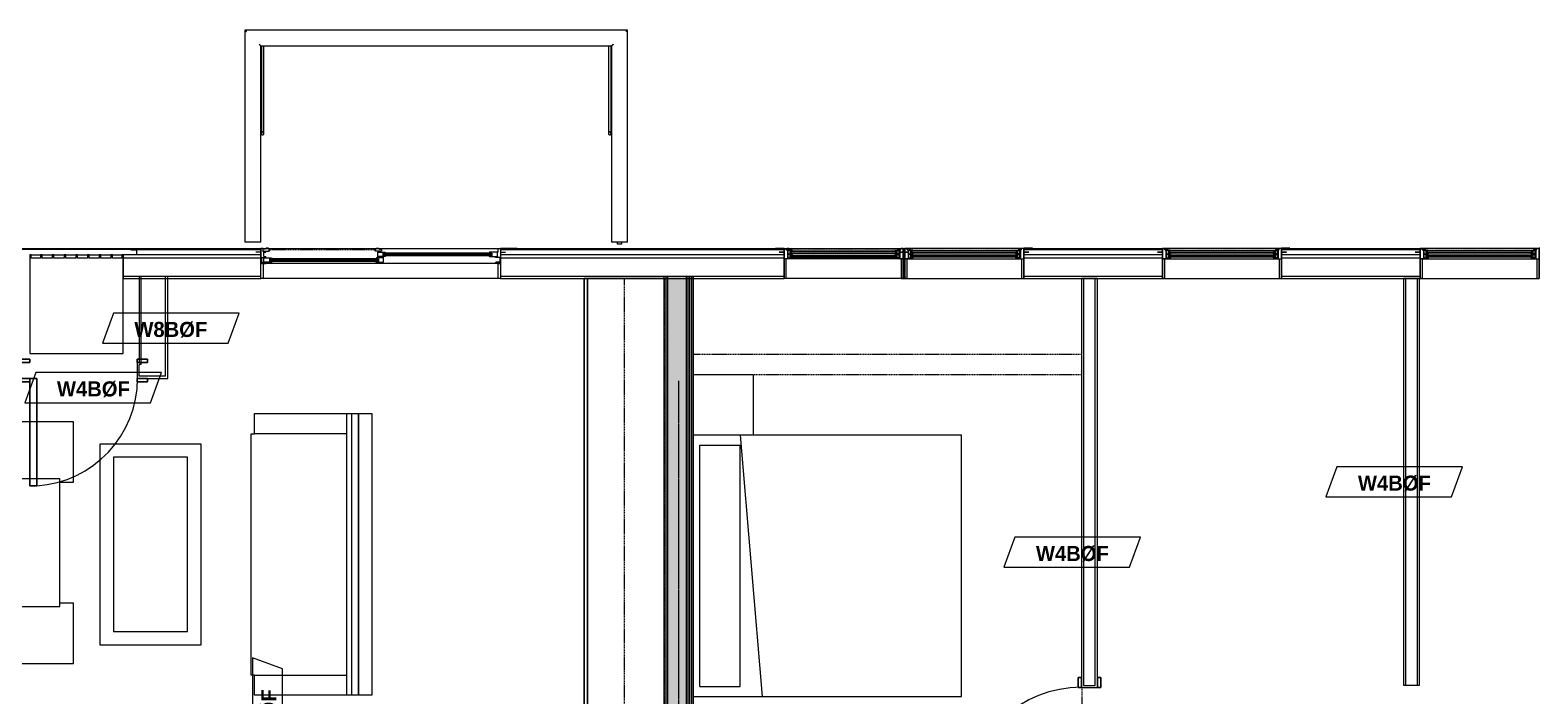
# Model space of a CAD drawing. Header units: inches. Extents: x -4010 to -1872, y 9846 to 12241.
# Drawn here: x -2706.5 to -2258.8, y 10718.1 to 10916.6 of the extents above; entities that cross this region are included whole.
import ezdxf

# ---------------------------------------------------------------- set-up
doc = ezdxf.new("R2010")
doc.units = ezdxf.units.IN
doc.header["$MEASUREMENT"] = 0
doc.linetypes.add('Dash', pattern=[0.25, 0.125, -0.125])
doc.linetypes.add('Dash 3_32_', pattern=[0.1875, 0.09375, -0.09375])
for name, color, linetype, lineweight in [('0-1', 7, 'Continuous', 5), ('0-2', 7, 'Continuous', 9), ('A-DETL-1', 90, 'Dash 3_32_', 18), ('A-DETL-GENF-1', 7, 'Continuous', 9), ('A-DETL-GENF-2', 92, 'Continuous', 18), ('A-DETL-GENF-HDLN-1', 7, 'Dash', 9), ('A-DETL-GENF-HDLN-2', 1, 'Continuous', 18), ('A-DOOR', 31, 'Continuous', 18), ('A-DOOR-1', 7, 'Continuous', 9), ('A-DOOR-3', 31, 'Continuous', 9), ('A-DOOR-4', 31, 'Continuous', 30), ('A-DOOR-FRAM-1', 7, 'Continuous', 9), ('A-DOOR-FRAM-3', 31, 'Continuous', 30), ('A-FLOR-HRAL-1', 7, 'Continuous', 9), ('A-GENM-1', 7, 'Continuous', 9), ('A-GLAZ', 151, 'Continuous', 18), ('A-GLAZ-1', 10, 'Continuous', 30), ('A-GLAZ-2', 7, 'Continuous', 9), ('A-WALL', 113, 'Continuous', 18), ('A-WALL-1', 7, 'Continuous', 9), ('A-WALL-2', 250, 'Continuous', 18), ('A-WALL-3', 113, 'Continuous', 9), ('A-WALL-IDEN', 211, 'Continuous', 9), ('I-FURN', 30, 'Continuous', 9), ('I-FURN-HDLN', 30, 'Dash', 9), ('I-WALL-1', 21, 'Continuous', 18), ('I-WALL-2', 241, 'Continuous', 5), ('I-WALL-3', 7, 'Continuous', 9), ('I-WALL-4', 2, 'Continuous', 9), ('Q-CASE', 31, 'Continuous', 9), ('Q-CASE-HDLN', 31, 'Dash', 9), ('S-BEAM-1', 7, 'Continuous', 9)]:
    doc.layers.add(name, color=color, linetype=linetype, lineweight=lineweight)
doc.styles.add('Century Gothic_B', font='GOTHICB.TTF', dxfattribs={"height": 4.5})

# ---------------------------------------------------------------- blocks, each defined once
blk = doc.blocks.new('Window-Double_Hung-Marvin-Essential - ESDH3066 - 3rd floor-3033826-UNITS PLANS - 3RD FLOOR')
at = {"layer": 'A-DETL-GENF-HDLN-1'}
blk.add_line((16.1, 4.47), (-16.5, 4.47), dxfattribs=at)
at = {"layer": 'A-DETL-GENF-HDLN-2'}
for p, q in [((-17.75, 4.53), (-17.16, 4.53)), ((-17.75, 4.53), (-17.75, 1.44)), ((-17.08, 4.12), (-17.16, 4.53)), ((-16.85, 4.5), (-16.85, 4.12)), ((-16.3, 4.5), (-16.85, 4.5)), ((-16.3, 4.26), (-16.3, 4.5)), ((16.3, 4.26), (16.3, 4.5)), ((16.3, 4.5), (16.85, 4.5)), ((16.85, 4.5), (16.85, 4.12)), ((17.08, 4.12), (17.16, 4.53)), ((17.75, 4.53), (17.16, 4.53)), ((17.75, 4.53), (17.75, 1.44)), ((-19.25, 3.48), (-19.25, 3.44)), ((-17.75, 3.48), (-19.25, 3.48)), ((-19.25, 3.44), (-17.9, 3.44)), ((-17.9, 3.44), (-17.9, 3.33)), ((-17.9, 3.33), (-17.75, 3.33)), ((-16.72, 1.44), (-17.75, 1.44)), ((-17.13, 1.41), (-17.13, -4.44)), ((-17.08, 4.12), (-16.19, 4.12)), ((-16.38, 4.02), (-16.72, 4.02)), ((-16.72, 4.02), (-16.72, 1.44)), ((-15.34, 3.94), (-16.56, 3.94)), ((-16.56, 3), (-16.56, 3.94)), ((-16.56, 3), (-15.34, 3)), ((-15.34, 2.72), (-16.56, 2.72)), ((-16.56, 1.78), (-16.56, 2.72)), ((-16.56, 1.78), (-15.34, 1.78)), ((-16.38, 4.12), (-16.38, 4.02)), ((-16.18, 4.26), (-16.3, 4.26)), ((-16.19, 4.22), (-16.1, 4.22)), ((-16.19, 4.12), (-16.19, 4.22)), ((-16.18, 4.47), (-16.1, 4.47)), ((-16.18, 4.47), (-16.18, 4.26)), ((-16.1, 4.22), (-16.1, 4.47)), ((-15.94, 3.12), (-15.94, 3.84)), ((-15.94, 3.84), (-15.28, 3.84)), ((-15.28, 3.12), (-15.94, 3.12)), ((-15.94, 1.9), (-15.94, 2.62)), ((-15.94, 2.62), (-15.28, 2.62)), ((-15.28, 1.9), (-15.94, 1.9)), ((-15.84, 3.13), (-15.84, 3.82)), ((-15.84, 1.91), (-15.84, 2.6)), ((-15.54, 3.26), (-15.54, 3.7)), ((-15.54, 2.04), (-15.54, 2.48)), ((-15.34, 3.94), (-15.28, 3.88)), ((-15.34, 3), (-15.28, 3.06)), ((-15.34, 2.72), (-15.28, 2.66)), ((-15.34, 1.78), (-15.28, 1.84)), ((-15.28, 3.84), (-15.28, 3.88)), ((-15.28, 3.06), (-15.28, 3.12)), ((-15.28, 2.62), (-15.28, 2.66)), ((-15.28, 1.84), (-15.28, 1.9)), ((15.34, 3.94), (15.28, 3.88)), ((15.28, 3.84), (15.28, 3.88)), ((15.94, 3.84), (15.28, 3.84)), ((15.28, 3.06), (15.28, 3.12)), ((15.28, 3.12), (15.94, 3.12)), ((15.34, 3), (15.28, 3.06)), ((15.34, 2.72), (15.28, 2.66)), ((15.28, 2.62), (15.28, 2.66)), ((15.94, 2.62), (15.28, 2.62)), ((15.28, 1.84), (15.28, 1.9)), ((15.28, 1.9), (15.94, 1.9)), ((15.34, 1.78), (15.28, 1.84)), ((15.34, 3.94), (16.56, 3.94)), ((16.56, 3), (15.34, 3)), ((15.34, 2.72), (16.56, 2.72)), ((16.56, 1.78), (15.34, 1.78)), ((15.54, 3.26), (15.54, 3.7)), ((15.54, 2.04), (15.54, 2.48)), ((15.84, 3.13), (15.84, 3.82)), ((15.84, 1.91), (15.84, 2.6)), ((15.94, 3.12), (15.94, 3.84)), ((15.94, 1.9), (15.94, 2.62)), ((16.18, 4.47), (16.1, 4.47)), ((16.1, 4.22), (16.1, 4.47)), ((16.19, 4.22), (16.1, 4.22)), ((16.18, 4.47), (16.18, 4.26)), ((16.18, 4.26), (16.3, 4.26)), ((16.19, 4.12), (16.19, 4.22)), ((17.08, 4.12), (16.19, 4.12)), ((16.38, 4.12), (16.38, 4.02)), ((16.38, 4.02), (16.72, 4.02)), ((16.56, 3), (16.56, 3.94)), ((16.56, 1.78), (16.56, 2.72)), ((16.72, 4.02), (16.72, 1.44)), ((16.72, 1.44), (17.75, 1.44)), ((17.12, -4.44), (17.12, 1.41)), ((17.75, 3.48), (19.25, 3.48)), ((17.9, 3.33), (17.75, 3.33)), ((17.9, 3.44), (17.9, 3.33)), ((19.25, 3.44), (17.9, 3.44)), ((19.25, 3.48), (19.25, 3.44)), ((-17.13, -4.44), (-17.75, -4.44)), ((17.12, -4.44), (17.75, -4.44))]:
    blk.add_line(p, q, dxfattribs=at)
at = {"layer": 'A-GLAZ'}
for p, q in [((15.84, 3.82), (-15.84, 3.82)), ((15.84, 3.7), (-15.84, 3.7)), ((15.84, 3.26), (-15.84, 3.26)), ((15.84, 3.13), (-15.84, 3.13)), ((15.84, 2.6), (-15.84, 2.6)), ((15.84, 2.48), (-15.84, 2.48)), ((15.84, 2.04), (-15.84, 2.04)), ((15.84, 1.91), (-15.84, 1.91))]:
    blk.add_line(p, q, dxfattribs=at)
at = {"layer": 'A-GLAZ-1'}
for p, q in [((-17.75, 4.53), (-17.75, 1.44)), ((17.75, 1.44), (17.75, 4.53)), ((-17.75, 1.41), (-17.75, -4.44)), ((17.75, -4.44), (17.75, 1.41))]:
    blk.add_line(p, q, dxfattribs=at)
at = {"layer": 'A-GLAZ-2'}
for p, q in [((17.75, 4.53), (-17.75, 4.53)), ((20.27, 4.69), (17.75, 4.69)), ((17.75, 4.69), (17.75, 4.53)), ((20.27, 4.44), (20.27, 4.69)), ((-17.75, 1.44), (17.75, 1.44)), ((17.75, 4.44), (20.27, 4.44)), ((-17.75, -4.44), (17.75, -4.44))]:
    blk.add_line(p, q, dxfattribs=at)
blk = doc.blocks.new('Perforated Panel at Magic-Pak - hvac panel - 3rd floor-2505075-UNITS PLANS - 3RD FLOOR')
at = {"layer": 'A-GLAZ-2'}
for p, q in [((19.01, 4.44), (-19.01, 4.44)), ((-19.01, 4.37), (19.01, 4.37))]:
    blk.add_line(p, q, dxfattribs=at)
blk = doc.blocks.new('V-Series_EWC4_SPVU_RFA_2015 - 2ND AND 3RD FLOOR-2226480-UNITS PLANS - 3RD FLOOR')
at = {"layer": 'A-GENM-1'}
for p, q in [((-3829.54, 11738.59), (-3858.97, 11738.59)), ((-3858.97, 11738.59), (-3858.97, 11738.15)), ((-3858.97, 11735.36), (-3858.97, 11738.15)), ((-3858.97, 11738.15), (-3857.97, 11738.15)), ((-3857.97, 11738.15), (-3857.97, 11735.36)), ((-3829.54, 11710.71), (-3829.54, 11738.59)), ((-3857.97, 11735.36), (-3858.97, 11735.36)), ((-3858.97, 11735.36), (-3858.97, 11734.86)), ((-3858.97, 11731.87), (-3858.97, 11734.86)), ((-3858.97, 11734.86), (-3857.97, 11734.86)), ((-3857.97, 11731.87), (-3858.97, 11731.87)), ((-3858.97, 11731.87), (-3858.97, 11731.37)), ((-3858.97, 11728.39), (-3858.97, 11731.37)), ((-3858.97, 11731.37), (-3857.97, 11731.37)), ((-3857.97, 11734.86), (-3857.97, 11731.87)), ((-3857.97, 11731.37), (-3857.97, 11728.39)), ((-3857.97, 11728.39), (-3858.97, 11728.39)), ((-3858.97, 11728.39), (-3858.97, 11727.89)), ((-3858.97, 11724.9), (-3858.97, 11727.89)), ((-3858.97, 11727.89), (-3857.97, 11727.89)), ((-3857.97, 11727.89), (-3857.97, 11724.9)), ((-3857.97, 11724.9), (-3858.97, 11724.9)), ((-3858.97, 11724.9), (-3858.97, 11724.4)), ((-3858.97, 11721.42), (-3858.97, 11724.4)), ((-3858.97, 11724.4), (-3857.97, 11724.4)), ((-3857.97, 11724.4), (-3857.97, 11721.42)), ((-3857.97, 11721.42), (-3858.97, 11721.42)), ((-3858.97, 11721.42), (-3858.97, 11720.92)), ((-3858.97, 11717.93), (-3858.97, 11720.92)), ((-3858.97, 11720.92), (-3857.97, 11720.92)), ((-3857.97, 11717.93), (-3858.97, 11717.93)), ((-3858.97, 11717.93), (-3858.97, 11717.43)), ((-3857.97, 11720.92), (-3857.97, 11717.93)), ((-3858.97, 11714.45), (-3858.97, 11717.43)), ((-3858.97, 11717.43), (-3857.97, 11717.43)), ((-3857.97, 11714.45), (-3858.97, 11714.45)), ((-3858.97, 11714.45), (-3858.97, 11713.95)), ((-3858.97, 11711.15), (-3858.97, 11713.95)), ((-3858.97, 11713.95), (-3857.97, 11713.95)), ((-3857.97, 11717.43), (-3857.97, 11714.45)), ((-3857.97, 11713.95), (-3857.97, 11711.15)), ((-3857.97, 11711.15), (-3858.97, 11711.15)), ((-3858.97, 11711.15), (-3858.97, 11710.71)), ((-3858.97, 11710.71), (-3829.54, 11710.71))]:
    blk.add_line(p, q, dxfattribs=at)
blk = doc.blocks.new('Railing - Baluster_01-2700443-UNITS PLANS - 3RD FLOOR')
at = {"layer": 'A-FLOR-HRAL-1'}
for p, q in [((-0.59, 1.18), (0.59, 1.18)), ((-0.59, 0.59), (-0.59, 1.18)), ((0.59, 1.18), (0.59, 0.59))]:
    blk.add_line(p, q, dxfattribs=at)
blk = doc.blocks.new('Railing - Railing-2572432-UNITS PLANS - 3RD FLOOR')
at = {"layer": 'A-FLOR-HRAL-1'}
for p, q in [((-2528.41, 10916.64), (-2642.46, 10916.64)), ((-2642.46, 10916.64), (-2642.46, 10853.39)), ((-2528.41, 10853.39), (-2528.41, 10916.64)), ((-2637.74, 10911.91), (-2533.14, 10911.91)), ((-2637.74, 10853.39), (-2637.74, 10911.91)), ((-2533.14, 10911.91), (-2533.14, 10853.39)), ((-2641.99, 10853.39), (-2642.46, 10853.39)), ((-2638.21, 10853.39), (-2641.99, 10853.39)), ((-2637.74, 10853.39), (-2638.21, 10853.39)), ((-2532.66, 10853.39), (-2533.14, 10853.39)), ((-2528.88, 10853.39), (-2532.66, 10853.39)), ((-2528.41, 10853.39), (-2528.88, 10853.39))]:
    blk.add_line(p, q, dxfattribs=at)
for points, knots in [([(-2642.46, 10916.64), (-2642.46, 10916.64), (-2642.45, 10916.63), (-2642.43, 10916.6), (-2642.4, 10916.58), (-2642.37, 10916.55), (-2642.34, 10916.52), (-2642.32, 10916.49), (-2642.28, 10916.46), (-2642.23, 10916.41), (-2642.2, 10916.38), (-2642.16, 10916.34), (-2642.09, 10916.27), (-2642.03, 10916.21), (-2641.99, 10916.17)], [0, 0, 0, 0, 0.166667, 0.25, 0.333333, 0.416667, 0.458333, 0.5, 0.583333, 0.666667, 0.708333, 0.75, 0.833333, 1, 1, 1, 1]), ([(-2528.41, 10916.64), (-2528.41, 10916.64), (-2528.42, 10916.63), (-2528.45, 10916.6), (-2528.47, 10916.58), (-2528.5, 10916.55), (-2528.53, 10916.52), (-2528.56, 10916.49), (-2528.6, 10916.46), (-2528.64, 10916.41), (-2528.67, 10916.38), (-2528.71, 10916.34), (-2528.78, 10916.27), (-2528.84, 10916.21), (-2528.88, 10916.17)], [0, 0, 0, 0, 0.166667, 0.25, 0.333333, 0.416667, 0.458333, 0.5, 0.583333, 0.666667, 0.708333, 0.75, 0.833333, 1, 1, 1, 1]), ([(-2638.21, 10912.39), (-2638.17, 10912.35), (-2638.11, 10912.28), (-2638.03, 10912.21), (-2637.98, 10912.16), (-2637.95, 10912.12), (-2637.91, 10912.09), (-2637.88, 10912.06), (-2637.85, 10912.03), (-2637.83, 10912.01), (-2637.8, 10911.98), (-2637.77, 10911.95), (-2637.74, 10911.92), (-2637.74, 10911.91), (-2637.74, 10911.91)], [0, 0, 0, 0, 0.166667, 0.25, 0.333333, 0.375, 0.416667, 0.5, 0.541667, 0.583333, 0.666667, 0.75, 0.833333, 1, 1, 1, 1]), ([(-2532.66, 10912.39), (-2532.7, 10912.35), (-2532.77, 10912.28), (-2532.84, 10912.21), (-2532.89, 10912.16), (-2532.93, 10912.12), (-2532.96, 10912.09), (-2532.99, 10912.06), (-2533.02, 10912.03), (-2533.04, 10912.01), (-2533.07, 10911.98), (-2533.1, 10911.95), (-2533.13, 10911.92), (-2533.14, 10911.92), (-2533.14, 10911.91)], [0, 0, 0, 0, 0.166667, 0.25, 0.333333, 0.375, 0.416667, 0.5, 0.541667, 0.583333, 0.666667, 0.75, 0.833333, 1, 1, 1, 1])]:
    blk.add_open_spline(points, degree=3, knots=knots, dxfattribs=at)
at = {"rotation": 180}
blk.add_blockref('Railing - Baluster_01-2700443-UNITS PLANS - 3RD FLOOR', (-2530.77, 10853.98), dxfattribs=at)
blk = doc.blocks.new('Walls 103 - Walls 1-2572478-UNITS PLANS - 3RD FLOOR')
at = {"layer": 'S-BEAM-1'}
for p, q in [((-2534.07, 10911.92), (-2534.07, 10885.82)), ((-2533.32, 10885.82), (-2533.32, 10911.92))]:
    blk.add_line(p, q, dxfattribs=at)
at = {"layer": 'S-BEAM-1', "flags": 128}
for points in [[(-2533.32, 10885.82), (-2533.33, 10885.92), (-2533.36, 10886.02), (-2533.41, 10886.1), (-2533.48, 10886.17), (-2533.56, 10886.22), (-2533.65, 10886.25), (-2533.74, 10886.25), (-2533.83, 10886.22), (-2533.91, 10886.17), (-2533.97, 10886.1), (-2534.03, 10886.02), (-2534.06, 10885.92), (-2534.07, 10885.82)], [(-2534.07, 10885.82), (-2534.06, 10885.71), (-2534.03, 10885.62), (-2533.97, 10885.53), (-2533.91, 10885.46), (-2533.83, 10885.41), (-2533.74, 10885.39), (-2533.65, 10885.39), (-2533.56, 10885.41), (-2533.48, 10885.46), (-2533.41, 10885.53), (-2533.36, 10885.62), (-2533.33, 10885.71), (-2533.32, 10885.82)]]:
    blk.add_lwpolyline(points, dxfattribs=at)
blk = doc.blocks.new('Walls 104 - Walls 1-2572497-UNITS PLANS - 3RD FLOOR')
at = {"layer": 'S-BEAM-1'}
for p, q in [((-2637.56, 10911.91), (-2637.56, 10885.82)), ((-2636.81, 10885.82), (-2636.81, 10911.91))]:
    blk.add_line(p, q, dxfattribs=at)
at = {"layer": 'S-BEAM-1', "flags": 128}
for points in [[(-2636.81, 10885.82), (-2636.82, 10885.92), (-2636.86, 10886.02), (-2636.91, 10886.1), (-2636.97, 10886.17), (-2637.05, 10886.22), (-2637.14, 10886.25), (-2637.23, 10886.25), (-2637.32, 10886.22), (-2637.4, 10886.17), (-2637.47, 10886.1), (-2637.52, 10886.02), (-2637.55, 10885.92), (-2637.56, 10885.82)], [(-2637.56, 10885.82), (-2637.55, 10885.71), (-2637.52, 10885.62), (-2637.47, 10885.53), (-2637.4, 10885.46), (-2637.32, 10885.41), (-2637.23, 10885.39), (-2637.14, 10885.39), (-2637.05, 10885.41), (-2636.97, 10885.46), (-2636.91, 10885.53), (-2636.86, 10885.62), (-2636.82, 10885.71), (-2636.81, 10885.82)]]:
    blk.add_lwpolyline(points, dxfattribs=at)
blk = doc.blocks.new('Window-Double_Hung-Marvin-Essential - ESDH3066 - 3rd floor-3033828-UNITS PLANS - 3RD FLOOR')
at = {"layer": 'A-DETL-GENF-HDLN-1'}
blk.add_line((16.1, -4.47), (-16.5, -4.47), dxfattribs=at)
at = {"layer": 'A-DETL-GENF-HDLN-2'}
for p, q in [((-17.13, 4.44), (-17.75, 4.44)), ((-17.13, -1.41), (-17.13, 4.44)), ((17.12, 4.44), (17.75, 4.44)), ((17.12, 4.44), (17.12, -1.41)), ((-19.25, -3.48), (-19.25, -3.44)), ((-19.25, -3.44), (-17.9, -3.44)), ((-17.75, -3.48), (-19.25, -3.48)), ((-17.9, -3.44), (-17.9, -3.33)), ((-17.9, -3.33), (-17.75, -3.33)), ((-16.72, -1.44), (-17.75, -1.44)), ((-17.75, -4.53), (-17.75, -1.44)), ((-17.08, -4.12), (-17.16, -4.53)), ((-17.08, -4.12), (-16.19, -4.12)), ((-16.85, -4.5), (-16.85, -4.12)), ((-16.72, -4.02), (-16.72, -1.44)), ((-16.38, -4.02), (-16.72, -4.02)), ((-16.56, -1.78), (-15.34, -1.78)), ((-16.56, -1.78), (-16.56, -2.72)), ((-15.34, -2.72), (-16.56, -2.72)), ((-16.56, -3), (-15.34, -3)), ((-16.56, -3), (-16.56, -3.94)), ((-15.34, -3.94), (-16.56, -3.94)), ((-16.38, -4.12), (-16.38, -4.02)), ((-16.18, -4.26), (-16.3, -4.26)), ((-16.3, -4.26), (-16.3, -4.5)), ((-16.19, -4.12), (-16.19, -4.22)), ((-16.19, -4.22), (-16.1, -4.22)), ((-16.18, -4.47), (-16.18, -4.26)), ((-16.18, -4.47), (-16.1, -4.47)), ((-16.1, -4.22), (-16.1, -4.47)), ((-15.28, -1.9), (-15.94, -1.9)), ((-15.94, -1.9), (-15.94, -2.62)), ((-15.94, -2.62), (-15.28, -2.62)), ((-15.28, -3.12), (-15.94, -3.12)), ((-15.94, -3.12), (-15.94, -3.84)), ((-15.94, -3.84), (-15.28, -3.84)), ((-15.84, -1.91), (-15.84, -2.6)), ((-15.84, -3.13), (-15.84, -3.82)), ((-15.54, -2.04), (-15.54, -2.48)), ((-15.54, -3.26), (-15.54, -3.7)), ((-15.34, -1.78), (-15.28, -1.84)), ((-15.34, -2.72), (-15.28, -2.66)), ((-15.34, -3), (-15.28, -3.06)), ((-15.34, -3.94), (-15.28, -3.88)), ((-15.28, -1.84), (-15.28, -1.9)), ((-15.28, -2.62), (-15.28, -2.66)), ((-15.28, -3.06), (-15.28, -3.12)), ((-15.28, -3.84), (-15.28, -3.88)), ((15.34, -1.78), (15.28, -1.84)), ((15.28, -1.84), (15.28, -1.9)), ((15.28, -1.9), (15.94, -1.9)), ((15.28, -2.62), (15.28, -2.66)), ((15.94, -2.62), (15.28, -2.62)), ((15.34, -2.72), (15.28, -2.66)), ((15.34, -3), (15.28, -3.06)), ((15.28, -3.06), (15.28, -3.12)), ((15.28, -3.12), (15.94, -3.12)), ((15.28, -3.84), (15.28, -3.88)), ((15.94, -3.84), (15.28, -3.84)), ((15.34, -3.94), (15.28, -3.88)), ((16.56, -1.78), (15.34, -1.78)), ((15.34, -2.72), (16.56, -2.72)), ((16.56, -3), (15.34, -3)), ((15.34, -3.94), (16.56, -3.94)), ((15.54, -2.04), (15.54, -2.48)), ((15.54, -3.26), (15.54, -3.7)), ((15.84, -1.91), (15.84, -2.6)), ((15.84, -3.13), (15.84, -3.82)), ((15.94, -1.9), (15.94, -2.62)), ((15.94, -3.12), (15.94, -3.84)), ((16.19, -4.22), (16.1, -4.22)), ((16.1, -4.22), (16.1, -4.47)), ((16.18, -4.47), (16.1, -4.47)), ((16.18, -4.47), (16.18, -4.26)), ((16.18, -4.26), (16.3, -4.26)), ((17.08, -4.12), (16.19, -4.12)), ((16.19, -4.12), (16.19, -4.22)), ((16.3, -4.26), (16.3, -4.5)), ((16.38, -4.12), (16.38, -4.02)), ((16.38, -4.02), (16.72, -4.02)), ((16.56, -1.78), (16.56, -2.72)), ((16.56, -3), (16.56, -3.94)), ((16.72, -4.02), (16.72, -1.44)), ((16.72, -1.44), (17.75, -1.44)), ((16.85, -4.5), (16.85, -4.12)), ((17.08, -4.12), (17.16, -4.53)), ((17.75, -4.53), (17.75, -1.44)), ((17.9, -3.33), (17.75, -3.33)), ((17.75, -3.48), (19.25, -3.48)), ((17.9, -3.44), (17.9, -3.33)), ((19.25, -3.44), (17.9, -3.44)), ((19.25, -3.48), (19.25, -3.44)), ((-17.75, -4.53), (-17.16, -4.53)), ((-16.3, -4.5), (-16.85, -4.5)), ((16.3, -4.5), (16.85, -4.5)), ((17.75, -4.53), (17.16, -4.53))]:
    blk.add_line(p, q, dxfattribs=at)
at = {"layer": 'A-GLAZ'}
for p, q in [((15.84, -1.91), (-15.84, -1.91)), ((15.84, -2.04), (-15.84, -2.04)), ((15.84, -2.48), (-15.84, -2.48)), ((15.84, -2.6), (-15.84, -2.6)), ((15.84, -3.13), (-15.84, -3.13)), ((15.84, -3.26), (-15.84, -3.26)), ((15.84, -3.7), (-15.84, -3.7)), ((15.84, -3.82), (-15.84, -3.82))]:
    blk.add_line(p, q, dxfattribs=at)
at = {"layer": 'A-GLAZ-1'}
for p, q in [((-17.75, -1.41), (-17.75, 4.44)), ((17.75, 4.44), (17.75, -1.41)), ((-17.75, -4.53), (-17.75, -1.44)), ((17.75, -1.44), (17.75, -4.53))]:
    blk.add_line(p, q, dxfattribs=at)
at = {"layer": 'A-GLAZ-2'}
for p, q in [((-17.75, 4.44), (17.75, 4.44)), ((-17.75, -1.44), (17.75, -1.44)), ((17.75, -4.44), (20.27, -4.44)), ((20.27, -4.44), (20.27, -4.69)), ((17.75, -4.53), (-17.75, -4.53)), ((17.75, -4.69), (17.75, -4.53)), ((20.27, -4.69), (17.75, -4.69))]:
    blk.add_line(p, q, dxfattribs=at)
blk = doc.blocks.new('Door-Sliding-Marvin-2_Panel_Patio_Door-Essential - ESSPD6068 - 3rd floor-3095062-UNITS PLANS - 3RD FLOOR')
at = {"layer": 'A-DETL-GENF-1'}
for p, q in [((-32.87, -2.97), (-32.87, -2.52)), ((-32.61, -2.97), (-32.61, -2.52))]:
    blk.add_line(p, q, dxfattribs=at)
at = {"layer": 'A-DETL-GENF-2'}
for p, q in [((-35.75, 4.44), (-35.06, 4.44)), ((-35.75, -0.03), (-35.75, 4.44)), ((-35.06, 4.44), (-35.06, -0.03)), ((35.06, 4.44), (35.75, 4.44)), ((35.06, -0.03), (35.06, 4.44)), ((35.75, 4.44), (35.75, -0.03)), ((-37.25, -3.44), (-37.25, -3.48)), ((-35.91, -3.44), (-37.25, -3.44)), ((-35.75, -3.48), (-37.25, -3.48)), ((-35.75, -3.33), (-35.91, -3.33)), ((-35.91, -3.44), (-35.91, -3.33)), ((-35.06, -0.03), (-35.75, -0.03)), ((-35.75, -0.06), (-34.25, -0.06)), ((-35.75, -4.53), (-35.75, -0.06)), ((-35.5, -0.5), (-34.39, -0.5)), ((-35.5, -1.88), (-35.5, -0.5)), ((-35.5, -1.88), (-34.25, -1.88)), ((-34.25, -3.56), (-35, -3.56)), ((-35, -3.56), (-35, -4.53)), ((-32.41, -2.19), (-34.81, -2.19)), ((-34.81, -2.19), (-34.81, -3.44)), ((-34.81, -3.44), (-32.46, -3.44)), ((-34.39, -0.5), (-34.25, -0.35)), ((-34.25, -0.06), (-34.25, -0.35)), ((-34.25, -1.88), (-34.25, -2.19)), ((-34.25, -3.44), (-34.25, -3.56)), ((-33.09, -2.38), (-32.34, -2.38)), ((-33.09, -3.13), (-33.09, -2.38)), ((-32.38, -3.13), (-33.09, -3.13)), ((-32.98, -2.52), (-32.98, -2.38)), ((-32.98, -2.97), (-32.98, -3.13)), ((-32.46, -3.44), (-32.38, -3.13)), ((-32.34, -2.25), (-32.41, -2.19)), ((-32.34, -2.38), (-32.34, -2.25)), ((35.75, -0.03), (35.06, -0.03)), ((-35, -4.53), (-35.75, -4.53))]:
    blk.add_line(p, q, dxfattribs=at)
at = {"layer": 'A-DETL-GENF-HDLN-1'}
blk.add_line((1.75, -4.19), (33.01, -4.19), dxfattribs=at)
at = {"layer": 'A-DETL-GENF-HDLN-2'}
for p, q in [((-32.87, -2.97), (-32.87, -2.52)), ((-32.61, -2.97), (-32.61, -2.52)), ((-1.41, -2.25), (-1.34, -2.19)), ((-1.41, -2.38), (-1.41, -2.25)), ((-0.66, -2.38), (-1.41, -2.38)), ((-1.29, -3.44), (-1.38, -3.13)), ((-1.38, -3.13), (-0.66, -3.13)), ((-1.34, -2.19), (0.87, -2.19)), ((0.87, -3.44), (-1.29, -3.44)), ((-1.14, -2.97), (-1.14, -2.52)), ((1.34, -0.5), (-0.88, -0.5)), ((-0.88, -0.5), (-0.88, -1.97)), ((-0.88, -1.75), (1.29, -1.75)), ((0.24, -2.07), (-0.88, -1.97)), ((-0.88, -2.97), (-0.88, -2.52)), ((-0.77, -2.52), (-0.77, -2.38)), ((-0.77, -2.97), (-0.77, -3.13)), ((-0.66, -3.13), (-0.66, -2.38)), ((-0.24, -1.83), (-0.43, -1.83)), ((-0.43, -1.83), (-0.43, -1.93)), ((-0.43, -1.93), (0.43, -2.01)), ((-0.24, -1.76), (-0.24, -1.83)), ((-0.24, -1.87), (-0.24, -1.95)), ((-0.24, -1.87), (0.87, -1.97)), ((-0.24, -4.3), (-0.24, -3.78)), ((-0.24, -3.78), (1.51, -3.78)), ((0.34, -4.3), (-0.24, -4.3)), ((0.24, -2.07), (0.24, -1.99)), ((0.24, -2.11), (0.43, -2.11)), ((0.24, -2.18), (0.24, -2.11)), ((0.6, -4.61), (0.34, -4.3)), ((0.43, -2.11), (0.43, -2.01)), ((0.66, -1.44), (0.66, -0.69)), ((0.66, -0.69), (1.41, -0.69)), ((1.37, -1.44), (0.66, -1.44)), ((0.77, -0.83), (0.77, -0.69)), ((0.77, -1.29), (0.77, -1.44)), ((0.87, -1.97), (0.87, -3.44)), ((0.88, -1.29), (0.88, -0.83)), ((1.14, -1.29), (1.14, -0.83)), ((1.29, -1.75), (1.37, -1.44)), ((1.41, -0.56), (1.34, -0.5)), ((1.35, -4.3), (1.51, -4.3)), ((1.35, -4.3), (1.35, -4.61)), ((1.41, -0.69), (1.41, -0.56)), ((1.51, -3.78), (1.51, -3.9)), ((1.51, -3.9), (1.75, -3.9)), ((1.51, -3.94), (1.51, -4.3)), ((1.71, -3.94), (1.51, -3.94)), ((1.64, -4.08), (1.64, -4.19)), ((1.64, -4.08), (1.71, -4.08)), ((1.75, -4.19), (1.64, -4.19)), ((1.71, -4.08), (1.71, -3.94)), ((1.75, -3.9), (1.75, -4.19)), ((32.41, -0.56), (32.47, -0.5)), ((32.41, -0.69), (32.41, -0.56)), ((33.16, -0.69), (32.41, -0.69)), ((32.52, -1.75), (32.44, -1.44)), ((32.44, -1.44), (33.16, -1.44)), ((32.47, -0.5), (34.84, -0.5)), ((34.84, -1.75), (32.52, -1.75)), ((32.68, -1.29), (32.68, -0.83)), ((32.93, -1.29), (32.93, -0.83)), ((33.25, -3.9), (33.01, -3.9)), ((33.01, -3.9), (33.01, -4.19)), ((33.01, -4.19), (33.12, -4.19)), ((33.04, -0.83), (33.04, -0.69)), ((33.04, -1.29), (33.04, -1.44)), ((33.05, -3.94), (33.25, -3.94)), ((33.05, -4.08), (33.05, -3.94)), ((33.12, -4.08), (33.05, -4.08)), ((33.12, -4.08), (33.12, -4.19)), ((33.16, -1.44), (33.16, -0.69)), ((33.25, -3.78), (33.25, -3.9)), ((35, -3.78), (33.25, -3.78)), ((33.25, -3.94), (33.25, -4.3)), ((33.41, -4.3), (33.25, -4.3)), ((33.41, -4.3), (33.41, -4.61)), ((34.16, -4.61), (34.42, -4.3)), ((35.75, -0.06), (34.25, -0.06)), ((34.25, -0.06), (34.25, -0.35)), ((34.39, -0.5), (34.25, -0.35)), ((35.5, -1.88), (34.25, -1.88)), ((34.25, -1.88), (34.25, -2.19)), ((34.81, -2.19), (34.25, -2.19)), ((34.81, -3.44), (34.25, -3.44)), ((34.25, -3.44), (34.25, -3.56)), ((34.25, -3.56), (35, -3.56)), ((35.5, -0.5), (34.39, -0.5)), ((34.42, -4.3), (35, -4.3)), ((34.81, -2.19), (34.81, -3.44)), ((34.84, -0.5), (34.84, -1.75)), ((35, -3.56), (35, -4.53)), ((35.5, -1.88), (35.5, -0.5)), ((35.75, -4.53), (35.75, -0.06)), ((35.75, -3.33), (35.9, -3.33)), ((35.75, -3.48), (37.25, -3.48)), ((35.9, -3.44), (35.9, -3.33)), ((35.9, -3.44), (37.25, -3.44)), ((37.25, -3.44), (37.25, -3.48)), ((1.35, -4.61), (0.6, -4.61)), ((33.41, -4.61), (34.16, -4.61)), ((35, -4.53), (35.75, -4.53))]:
    blk.add_line(p, q, dxfattribs=at)
at = {"layer": 'A-DOOR'}
for p, q in [((-32.98, -2.38), (-0.77, -2.38)), ((-32.98, -2.52), (-0.77, -2.52)), ((-32.98, -2.97), (-0.77, -2.97)), ((-32.98, -3.13), (-0.77, -3.13)), ((0.77, -0.69), (33.04, -0.69)), ((0.77, -0.83), (33.04, -0.83)), ((0.77, -1.29), (33.04, -1.29)), ((0.77, -1.44), (33.04, -1.44))]:
    blk.add_line(p, q, dxfattribs=at)
at = {"layer": 'A-DOOR-1'}
for p, q in [((-40.68, -4.44), (-35.75, -4.44)), ((-40.68, -4.69), (-40.68, -4.44)), ((-35.75, -4.69), (-40.68, -4.69)), ((-35.75, -4.53), (-35.75, -4.69))]:
    blk.add_line(p, q, dxfattribs=at)
at = {"layer": 'A-DOOR-FRAM-1'}
for p, q in [((-35.75, -0.06), (35.75, -0.06)), ((-35.75, -4.53), (-35.75, -0.06)), ((35.75, -0.06), (35.75, -4.53)), ((35.75, -4.53), (-35.75, -4.53))]:
    blk.add_line(p, q, dxfattribs=at)
blk = doc.blocks.new('CTR - 1st Phase - Shell_rvt-1-UNITS PLANS - 3RD FLOOR')
at = {"layer": 'A-WALL-1'}
for p, q in [((-2674.76, 10849.64), (-2678.72, 10849.64)), ((-2678.72, 10849.64), (-2678.72, 10842.51)), ((-2637.74, 10851.39), (-2676.51, 10851.39)), ((-2676.51, 10851.39), (-2676.51, 10851.14)), ((-2676.51, 10851.14), (-2674.76, 10851.14)), ((-2674.76, 10851.14), (-2674.76, 10849.64)), ((-2484.26, 10851.39), (-2561.31, 10851.39)), ((-2445.73, 10851.39), (-2446.23, 10851.39)), ((-2368.93, 10851.39), (-2407.71, 10851.39)), ((-2292.13, 10851.39), (-2330.91, 10851.39)), ((-2637.74, 10846.98), (-2637.74, 10847.01)), ((-2566.24, 10847.01), (-2566.24, 10846.98)), ((-2481.73, 10848.36), (-2481.73, 10848.39)), ((-2446.23, 10848.39), (-2446.23, 10848.36)), ((-2445.73, 10848.36), (-2445.73, 10848.39)), ((-2410.23, 10848.39), (-2410.23, 10848.36)), ((-2368.93, 10848.36), (-2368.93, 10848.39)), ((-2333.43, 10848.39), (-2333.43, 10848.36)), ((-2292.13, 10848.36), (-2292.13, 10848.39)), ((-2678.72, 10842.51), (-2637.74, 10842.51)), ((-2566.92, 10842.51), (-2637.05, 10842.51)), ((-2566.24, 10842.51), (-2481.73, 10842.51)), ((-2446.23, 10842.51), (-2445.73, 10842.51)), ((-2410.23, 10842.51), (-2368.93, 10842.51)), ((-2333.43, 10842.51), (-2292.13, 10842.51))]:
    blk.add_line(p, q, dxfattribs=at)
at = {"layer": 'A-WALL-2'}
for p, q in [((-2637.74, 10851.14), (-2674.76, 10851.14)), ((-2637.74, 10849.64), (-2674.76, 10849.64)), ((-2481.73, 10851.14), (-2566.24, 10851.14)), ((-2481.73, 10849.64), (-2566.24, 10849.64)), ((-2445.73, 10851.14), (-2446.23, 10851.14)), ((-2445.73, 10849.64), (-2446.23, 10849.64)), ((-2368.93, 10851.14), (-2410.23, 10851.14)), ((-2368.93, 10849.64), (-2410.23, 10849.64)), ((-2292.13, 10851.14), (-2333.43, 10851.14)), ((-2292.13, 10849.64), (-2333.43, 10849.64)), ((-2637.74, 10848.64), (-2678.72, 10848.64)), ((-2481.73, 10848.64), (-2566.24, 10848.64)), ((-2445.73, 10848.64), (-2446.23, 10848.64)), ((-2368.93, 10848.64), (-2410.23, 10848.64)), ((-2292.13, 10848.64), (-2333.43, 10848.64)), ((-2637.74, 10843.14), (-2678.72, 10843.14)), ((-2481.73, 10843.14), (-2566.24, 10843.14)), ((-2445.73, 10843.14), (-2446.23, 10843.14)), ((-2368.93, 10843.14), (-2410.23, 10843.14)), ((-2292.13, 10843.14), (-2333.43, 10843.14))]:
    blk.add_line(p, q, dxfattribs=at)
at = {"layer": '0-2'}
for name, p in [('Railing - Railing-2572432-UNITS PLANS - 3RD FLOOR', (0, 0)), ('Walls 104 - Walls 1-2572497-UNITS PLANS - 3RD FLOOR', (0, 0)), ('Walls 103 - Walls 1-2572478-UNITS PLANS - 3RD FLOOR', (0, 0)), ('Perforated Panel at Magic-Pak - hvac panel - 3rd floor-2505075-UNITS PLANS - 3RD FLOOR', (-2695.52, 10846.95)), ('Window-Double_Hung-Marvin-Essential - ESDH3066 - 3rd floor-3033826-UNITS PLANS - 3RD FLOOR', (-2427.98, 10846.95)), ('Window-Double_Hung-Marvin-Essential - ESDH3066 - 3rd floor-3033826-UNITS PLANS - 3RD FLOOR', (-2351.18, 10846.95)), ('Window-Double_Hung-Marvin-Essential - ESDH3066 - 3rd floor-3033826-UNITS PLANS - 3RD FLOOR', (-2274.38, 10846.95))]:
    blk.add_blockref(name, p, dxfattribs=at)
for name, p, rotation in [('V-Series_EWC4_SPVU_RFA_2015 - 2ND AND 3RD FLOOR-2226480-UNITS PLANS - 3RD FLOOR', (-14417.31, 6990.67), 269.9999999999999), ('Door-Sliding-Marvin-2_Panel_Patio_Door-Essential - ESSPD6068 - 3rd floor-3095062-UNITS PLANS - 3RD FLOOR', (-2601.99, 10846.95), 180), ('Window-Double_Hung-Marvin-Essential - ESDH3066 - 3rd floor-3033828-UNITS PLANS - 3RD FLOOR', (-2463.98, 10846.95), 180)]:
    blk.add_blockref(name, p, dxfattribs=dict(at, rotation=rotation))
blk = doc.blocks.new('CTR - 1st Phase - Common Walls_rvt-1-UNITS PLANS - 3RD FLOOR')
at = {"layer": 'I-WALL-1'}
blk.add_hatch(color=256, dxfattribs=at).paths.add_polyline_path([(-2508.69, 10458.16), (-2508.69, 10843.14), (-2509.31, 10843.14), (-2509.31, 10458.16)], flags=0)
at = {"layer": 'I-WALL-2'}
for points in [[(-2517.56, 10458.16), (-2516.94, 10458.16), (-2516.94, 10843.14), (-2517.56, 10843.14), (-2517.56, 10463.58)], [(-2516.94, 10457.54), (-2516.44, 10457.54), (-2516.44, 10843.14), (-2516.94, 10843.14), (-2516.94, 10458.16)], [(-2516.44, 10457.54), (-2510.94, 10457.54), (-2510.94, 10843.14), (-2516.44, 10843.14), (-2516.44, 10458.16)], [(-2510.94, 10457.54), (-2510.44, 10457.54), (-2510.44, 10843.14), (-2510.94, 10843.14), (-2510.94, 10458.16)], [(-2509.94, 10457.54), (-2509.94, 10843.14), (-2510.44, 10843.14), (-2510.44, 10457.54)], [(-2509.31, 10457.54), (-2509.31, 10843.14), (-2509.94, 10843.14), (-2509.94, 10457.54)]]:
    blk.add_hatch(color=256, dxfattribs=at).paths.add_polyline_path(points, flags=0)
at = {"layer": 'A-WALL-2'}
for p, q in [((-2516.94, 10843.14), (-2516.94, 10458.16)), ((-2516.44, 10843.14), (-2516.44, 10458.16)), ((-2510.94, 10843.14), (-2510.94, 10458.16)), ((-2510.44, 10843.14), (-2510.44, 10458.16)), ((-2509.94, 10843.14), (-2509.94, 10458.16)), ((-2509.31, 10843.14), (-2509.31, 10458.16))]:
    blk.add_line(p, q, dxfattribs=at)
at = {"layer": 'I-WALL-3'}
for p, q in [((-2508.69, 10843.14), (-2517.56, 10843.14)), ((-2517.56, 10843.14), (-2517.56, 10494.28)), ((-2508.69, 10580.13), (-2508.69, 10843.14))]:
    blk.add_line(p, q, dxfattribs=at)
blk = doc.blocks.new('Entertainment_Center_14771 - Entertainment_Center_14771-3403083-UNITS PLANS - 3RD FLOOR')
at = {"layer": 'I-FURN'}
for p, q in [((-18, 10), (-36, 10)), ((-36, 10), (-36, -6)), ((-34.85, 10.03), (-35.34, 10.03)), ((-35.34, 10.03), (-35.34, 10)), ((-34.85, 10), (-34.85, 10.03)), ((-18.66, 10.03), (-19.66, 10.03)), ((-19.66, 10.03), (-19.66, 10)), ((-18.66, 10), (-18.66, 10.03)), ((-18, 6), (-18, 10)), ((36, 10), (18, 10)), ((18, 10), (18, 6)), ((18.66, 10.03), (18.66, 10)), ((19.66, 10.03), (18.66, 10.03)), ((19.66, 10), (19.66, 10.03)), ((35.34, 10.03), (34.85, 10.03)), ((34.85, 10.03), (34.85, 10)), ((35.34, 10), (35.34, 10.03)), ((36, -6), (36, 10)), ((19, 6), (-19, 6)), ((-19, 6), (-19, -6)), ((19, -6), (19, 6)), ((-36, -6), (-19, -6)), ((-36, -6.12), (-36, -6)), ((-36, -6), (-19, -6)), ((-19, -6.12), (-36, -6.12)), ((-19, -6), (19, -6)), ((-19, -6.12), (-19, -6)), ((-19, -6), (19, -6)), ((19, -6.12), (-19, -6.12)), ((19, -6), (36, -6)), ((19, -6), (19, -6.12)), ((19, -6), (36, -6)), ((36, -6.12), (19, -6.12)), ((36, -6.12), (36, -6))]:
    blk.add_line(p, q, dxfattribs=at)
blk = doc.blocks.new('Couch-Both_Arms-Generic - 1-1372852-UNITS PLANS - 3RD FLOOR')
at = {"layer": 'I-FURN'}
for p, q in [((-36, 18.5), (36, 18.5)), ((-36, 17.5), (-36, 18.5)), ((36, 18.5), (36, 17.5)), ((-42, 17.5), (-36, 17.5)), ((-42, -10), (-42, 17.5)), ((-36, 17.5), (-36, -10)), ((36, 17.5), (42, 17.5)), ((36, -10), (36, 17.5)), ((42, 17.5), (42, -10)), ((-42, -10), (42, -10)), ((-42, -13.5), (-42, -10)), ((-42, -11.5), (42, -11.5)), ((42, -10), (42, -13.5)), ((-42, -13.5), (42, -13.5)), ((-42, -17.5), (-42, -13.5)), ((42, -13.5), (-42, -13.5)), ((42, -17.5), (-42, -17.5)), ((42, -13.5), (42, -17.5))]:
    blk.add_line(p, q, dxfattribs=at)
blk = doc.blocks.new('Table-Coffee - one-1372853-UNITS PLANS - 3RD FLOOR')
at = {"layer": 'I-FURN'}
for p, q in [((-29.28, 11.25), (30.72, 11.25)), ((-29.28, -18.75), (-29.28, 11.25)), ((30.72, 11.25), (30.72, -18.75)), ((26.72, 7.25), (-25.28, 7.25)), ((-25.28, 7.25), (-25.28, -14.75)), ((26.72, -14.75), (26.72, 7.25)), ((-25.28, -14.75), (26.72, -14.75)), ((30.72, -18.75), (-29.28, -18.75))]:
    blk.add_line(p, q, dxfattribs=at)
blk = doc.blocks.new('SWING - SINGLE - FLUSH - 32_ x 80_ - MAGIC PAK DOOR - ACOUSTICAL SEAL-3931467-UNITS PLANS - 3RD FLOOR')
at = {"layer": 'A-DOOR-3'}
blk.add_arc((16, 2.37), 32.07, 93.5759, 180, dxfattribs=at)
at = {"layer": 'A-DOOR-4'}
for p, q in [((14, 2.37), (14, 34.38)), ((16, 34.38), (14, 34.38)), ((16, 2.37), (16, 34.38)), ((16, 2.37), (14, 2.37))]:
    blk.add_line(p, q, dxfattribs=at)
at = {"layer": 'A-DOOR-FRAM-3'}
for p, q in [((-16, 3.37), (-19, 3.37)), ((-19, 3.37), (-19, 2.37)), ((-19, 2.37), (-16, 2.37)), ((-16, 2.37), (-16, 3.37)), ((19, 3.37), (16, 3.37)), ((16, 3.37), (16, 2.37)), ((16, 2.37), (19, 2.37)), ((19, 2.37), (19, 3.37)), ((-16, -2.38), (-19, -2.38)), ((-19, -2.38), (-19, -3.38)), ((-19, -3.38), (-16, -3.38)), ((-16, -3.38), (-16, -2.38)), ((19, -2.38), (16, -2.38)), ((16, -2.38), (16, -3.38)), ((16, -3.38), (19, -3.38)), ((19, -3.38), (19, -2.38))]:
    blk.add_line(p, q, dxfattribs=at)
blk = doc.blocks.new('OD_CW_Base Cabinet - OD_CW_Base Cabinet-3857763-UNITS PLANS - 3RD FLOOR')
at = {"layer": 'Q-CASE'}
for p, q in [((0.74, 23.81), (0.74, 0)), ((0.74, 1), (0.74, 23.81)), ((0.74, 0), (0.74, 1)), ((0.74, 1), (191.34, 1)), ((191.34, 1), (0.74, 1)), ((0.74, 0), (191.34, 0)), ((191.34, 0), (0.74, 0))]:
    blk.add_line(p, q, dxfattribs=at)
blk = doc.blocks.new('OD_CW_Upper Cabinet - OD_CW_Upper Cabinet-3856838-UNITS PLANS - 3RD FLOOR')
at = {"layer": 'Q-CASE-HDLN'}
for p, q in [((191.34, 24), (0.74, 24)), ((0.74, 24), (0.74, 12)), ((191.34, 12), (191.34, 24)), ((0.74, 12), (191.34, 12))]:
    blk.add_line(p, q, dxfattribs=at)
blk = doc.blocks.new('SWING - SINGLE - FLUSH - 2-10 x 6-8 - PRIVACY-3928450-UNITS PLANS - 3RD FLOOR')
at = {"layer": 'A-DOOR-3'}
blk.add_arc((17, -2.37), 34.07, 180, 266.6343, dxfattribs=at)
at = {"layer": 'A-DOOR-4'}
for p, q in [((15, -2.37), (15, -36.38)), ((17, -2.37), (15, -2.37)), ((17, -2.37), (17, -36.38)), ((17, -36.38), (15, -36.38))]:
    blk.add_line(p, q, dxfattribs=at)
at = {"layer": 'A-DOOR-FRAM-3'}
for p, q in [((-20, 2.38), (-20, 3.38)), ((-20, 3.38), (-17, 3.38)), ((-17, 2.38), (-20, 2.38)), ((-17, 3.38), (-17, 2.38)), ((17, 2.38), (17, 3.38)), ((17, 3.38), (20, 3.38)), ((20, 2.38), (17, 2.38)), ((20, 3.38), (20, 2.38)), ((-20, -2.37), (-17, -2.37)), ((-20, -3.37), (-20, -2.37)), ((-17, -3.37), (-20, -3.37)), ((-17, -2.37), (-17, -3.37)), ((17, -2.37), (20, -2.37)), ((17, -3.37), (17, -2.37)), ((20, -3.37), (17, -3.37)), ((20, -2.37), (20, -3.37))]:
    blk.add_line(p, q, dxfattribs=at)
blk = doc.blocks.new('Bed-Standard - King 78_ x 80_-V87-UNITS PLANS - 3RD FLOOR')
at = {"layer": 'I-FURN'}
for p, q in [((-28.31, 38.02), (-28.31, -41.8)), ((-25.31, 36.2), (-25.31, 24.2)), ((-25.31, 36.2), (46.69, 36.2)), ((46.69, 36.2), (46.69, 24.2)), ((49.69, -41.8), (49.69, 38.02)), ((49.69, 24.2), (-28.31, 17.63)), ((-25.31, 24.2), (46.69, 24.2)), ((-28.31, -41.8), (49.69, -41.8))]:
    blk.add_line(p, q, dxfattribs=at)
at = {"layer": 'I-FURN-HDLN'}
for p, q in [((67.69, -77.6), (67.69, 38.02)), ((73.69, -77.6), (73.69, 38.02)), ((-64.31, -40.11), (-64.31, -74.11)), ((-59.57, -77.8), (-25.57, -77.8))]:
    blk.add_line(p, q, dxfattribs=at)
blk = doc.blocks.new('Table-Night Stand - 18_ x 18_ x 24_-V88-UNITS PLANS - 3RD FLOOR')
at = {"layer": 'I-FURN'}
for p, q in [((18.15, 0), (18.15, 17.81)), ((0.15, 0), (18.15, 0))]:
    blk.add_line(p, q, dxfattribs=at)
blk = doc.blocks.new('Wall Tag - Arch Wall-3956453-UNITS PLANS - 3RD FLOOR')
at = {"layer": 'A-WALL-IDEN'}
for p, q in [((-0.3561, 0.0937), (-0.4244, -0.0937)), ((0.4244, 0.0937), (-0.3561, 0.0937)), ((0.3561, -0.0937), (0.4244, 0.0937)), ((-0.4244, -0.0937), (0.3561, -0.0937))]:
    blk.add_line(p, q, dxfattribs=at)

msp = doc.modelspace()

# ---------------------------------------------------------------- linework, layer by layer
at = {"layer": 'A-DETL-1'}
msp.add_line((-2513.12374, 10458.15981), (-2513.12374, 10812.15981), dxfattribs=at)
at = {"layer": 'A-WALL'}
for p, q in [((-2673.34874, 10816.88481), (-2673.34874, 10843.13481)), ((-2666.09874, 10813.38481), (-2666.09874, 10843.13481)), ((-2392.44874, 10842.5144), (-2392.44874, 10721.2269)), ((-2388.94874, 10721.2269), (-2388.94874, 10842.5144)), ((-2296.44874, 10842.5144), (-2296.44874, 10721.32421)), ((-2292.94874, 10842.5144), (-2292.94874, 10721.32421)), ((-2673.34874, 10816.88481), (-2673.97374, 10816.88481)), ((-2666.09874, 10813.38481), (-2673.97374, 10813.38481)), ((-2392.44874, 10721.2269), (-2388.94874, 10721.2269))]:
    msp.add_line(p, q, dxfattribs=at)
at = {"layer": 'A-WALL-3'}
for p, q in [((-2388.32374, 10842.5144), (-2393.07374, 10842.5144)), ((-2393.07374, 10842.5144), (-2393.07374, 10720.6019)), ((-2388.32374, 10720.6019), (-2388.32374, 10842.5144)), ((-2292.32374, 10842.5144), (-2297.07374, 10842.5144)), ((-2297.07374, 10842.5144), (-2297.07374, 10721.32421)), ((-2292.32374, 10721.32421), (-2292.32374, 10842.5144)), ((-2673.97374, 10817.50981), (-2674.53624, 10817.50981)), ((-2674.53624, 10817.50981), (-2674.53624, 10812.75981)), ((-2673.97374, 10813.38481), (-2673.97374, 10816.88481)), ((-2674.53624, 10812.75981), (-2673.97374, 10812.75981)), ((-2393.07374, 10720.6019), (-2388.32374, 10720.6019)), ((-2297.07374, 10721.32421), (-2292.32374, 10721.32421))]:
    msp.add_line(p, q, dxfattribs=at)
at = {"layer": 'I-WALL-4'}
for p, q in [((-2673.97374, 10843.13481), (-2673.97374, 10817.50981)), ((-2665.47374, 10843.13481), (-2673.97374, 10843.13481)), ((-2665.47374, 10812.75981), (-2665.47374, 10843.13481)), ((-2673.97374, 10812.75981), (-2665.47374, 10812.75981))]:
    msp.add_line(p, q, dxfattribs=at)

# ---------------------------------------------------------------- block references
at = {"layer": '0-1'}
for name in ['CTR - 1st Phase - Common Walls_rvt-1-UNITS PLANS - 3RD FLOOR', 'CTR - 1st Phase - Shell_rvt-1-UNITS PLANS - 3RD FLOOR']:
    msp.add_blockref(name, (0, 0), dxfattribs=at)
at = {"layer": 'A-DOOR-3'}
for name, p, rotation in [('SWING - SINGLE - FLUSH - 32_ x 80_ - MAGIC PAK DOOR - ACOUSTICAL SEAL-3931467-UNITS PLANS - 3RD FLOOR', (-2690.53624, 10815.13481), 180), ('SWING - SINGLE - FLUSH - 2-10 x 6-8 - PRIVACY-3928450-UNITS PLANS - 3RD FLOOR', (-2390.69874, 10703.6019), 270.0000000000105)]:
    msp.add_blockref(name, p, dxfattribs=dict(at, rotation=rotation))
at = {"layer": 'A-WALL-IDEN', "xscale": 47.99999999999997, "yscale": 47.99999999999997, "zscale": 47.99999999999997}
for p in [(-2664.59671, 10827.74047), (-2687.67315, 10810.00778), (-2299.82576, 10781.9193), (-2395.82576, 10760.93315)]:
    msp.add_blockref('Wall Tag - Arch Wall-3956453-UNITS PLANS - 3RD FLOOR', p, dxfattribs=at)
at = {"layer": 'A-WALL-IDEN', "xscale": 47.99999999999997, "yscale": 47.99999999999997, "zscale": 47.99999999999997, "rotation": 89.99999999999991}
msp.add_blockref('Wall Tag - Arch Wall-3956453-UNITS PLANS - 3RD FLOOR', (-2635.74356, 10709.10967), dxfattribs=at)
at = {"layer": 'I-FURN'}
for name, p, rotation in [('Bed-Standard - King 78_ x 80_-V87-UNITS PLANS - 3RD FLOOR', (-2470.66882, 10746.17587), 89.99999999962053), ('Table-Night Stand - 18_ x 18_ x 24_-V88-UNITS PLANS - 3RD FLOOR', (-2490.87374, 10795.7174), 89.99999999962053), ('Entertainment_Center_14771 - Entertainment_Center_14771-3403083-UNITS PLANS - 3RD FLOOR', (-2703.59874, 10763.76988), 270.0000000000263), ('Couch-Both_Arms-Generic - 1-1372852-UNITS PLANS - 3RD FLOOR', (-2622.09874, 10760.25961), 90.00000000002031), ('Table-Coffee - one-1372853-UNITS PLANS - 3RD FLOOR', (-2666.85027, 10763.97874), 270.0000000000165)]:
    msp.add_blockref(name, p, dxfattribs=dict(at, rotation=rotation))
at = {"layer": 'Q-CASE'}
for name, rotation in [('OD_CW_Base Cabinet - OD_CW_Base Cabinet-3857763-UNITS PLANS - 3RD FLOOR', 269.9999999999955), ('OD_CW_Upper Cabinet - OD_CW_Upper Cabinet-3856838-UNITS PLANS - 3RD FLOOR', 270.0000000000159)]:
    msp.add_blockref(name, (-2541.37374, 10843.24751), dxfattribs=dict(at, rotation=rotation))

# ---------------------------------------------------------------- texts
at = {"layer": 'A-WALL-IDEN', "char_height": 4.5, "width": 26.058, "attachment_point": 1, "style": 'Century Gothic_B'}
for s, insert in [('W8BØF', (-2675.42059, 10829.61177)), ('W4BØF', (-2698.49703, 10811.87908)), ('W4BØF', (-2310.64964, 10783.7906)), ('W4BØF', (-2406.64964, 10762.80445))]:
    msp.add_mtext(s, dxfattribs=dict(at, insert=insert))
at = {"layer": 'A-WALL-IDEN', "insert": (-2637.61486, 10698.28579), "char_height": 4.5, "width": 26.058, "attachment_point": 1, "rotation": 90, "style": 'Century Gothic_B'}
msp.add_mtext('W4BØF', dxfattribs=at)

doc.saveas('drawing.dxf')
